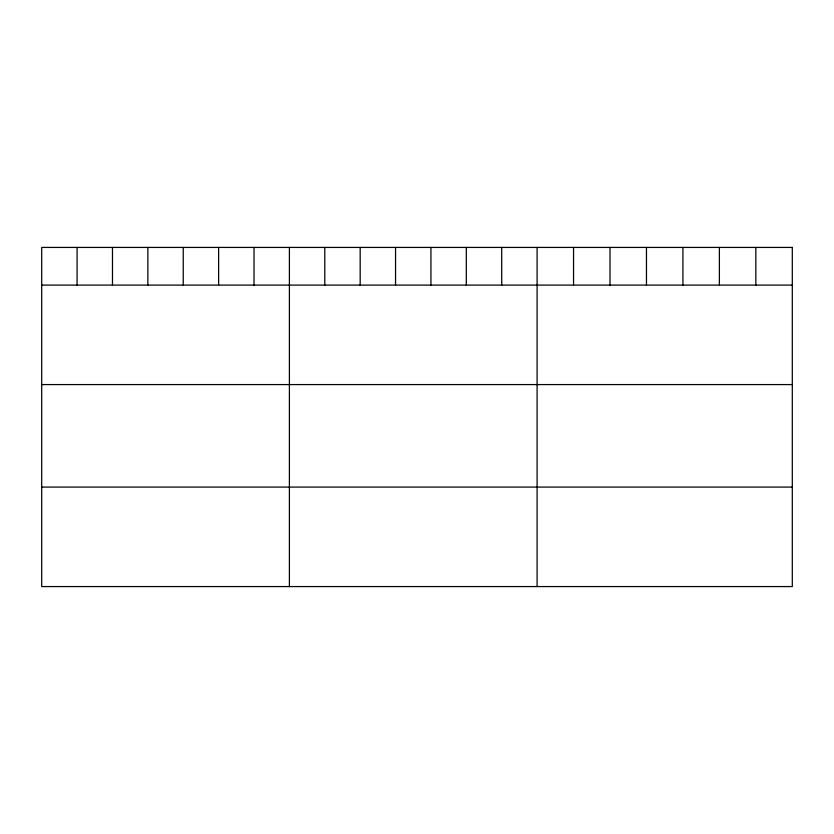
<?xml version="1.0" encoding="UTF-8"?>
<svg xmlns="http://www.w3.org/2000/svg" width="834" height="834" viewBox="0 0 834 834"><rect width="100%" height="100%" fill="white"/><g stroke="black" fill="none" stroke-linecap="round" stroke-linejoin="round"><path stroke-width="1.25" d="M41.7 285.092L792.3 285.092M41.7 384.578L792.3 384.578M41.7 487.087L792.3 487.087M755.844 247.427L755.844 285.092M719.388 247.427L719.388 285.092M682.931 247.427L682.931 285.092M646.465 247.427L646.465 285.092M610.008 247.427L610.008 285.092M573.552 247.427L573.552 285.092M537.096 247.427L537.096 586.573M501.714 247.427L501.714 285.092M466.321 247.427L466.321 285.092M430.938 247.427L430.938 285.092M395.556 247.427L395.556 285.092M360.173 247.427L360.173 285.092M324.78 247.427L324.78 285.092M289.398 247.427L289.398 586.573M254.016 247.427L254.016 285.092M218.623 247.427L218.623 285.092M183.24 247.427L183.24 285.092M147.858 247.427L147.858 285.092M112.475 247.427L112.475 285.092M77.082 247.427L77.082 285.092M792.3 247.427L41.7 247.427L41.7 586.573L792.3 586.573L792.3 247.427"/></g></svg>
